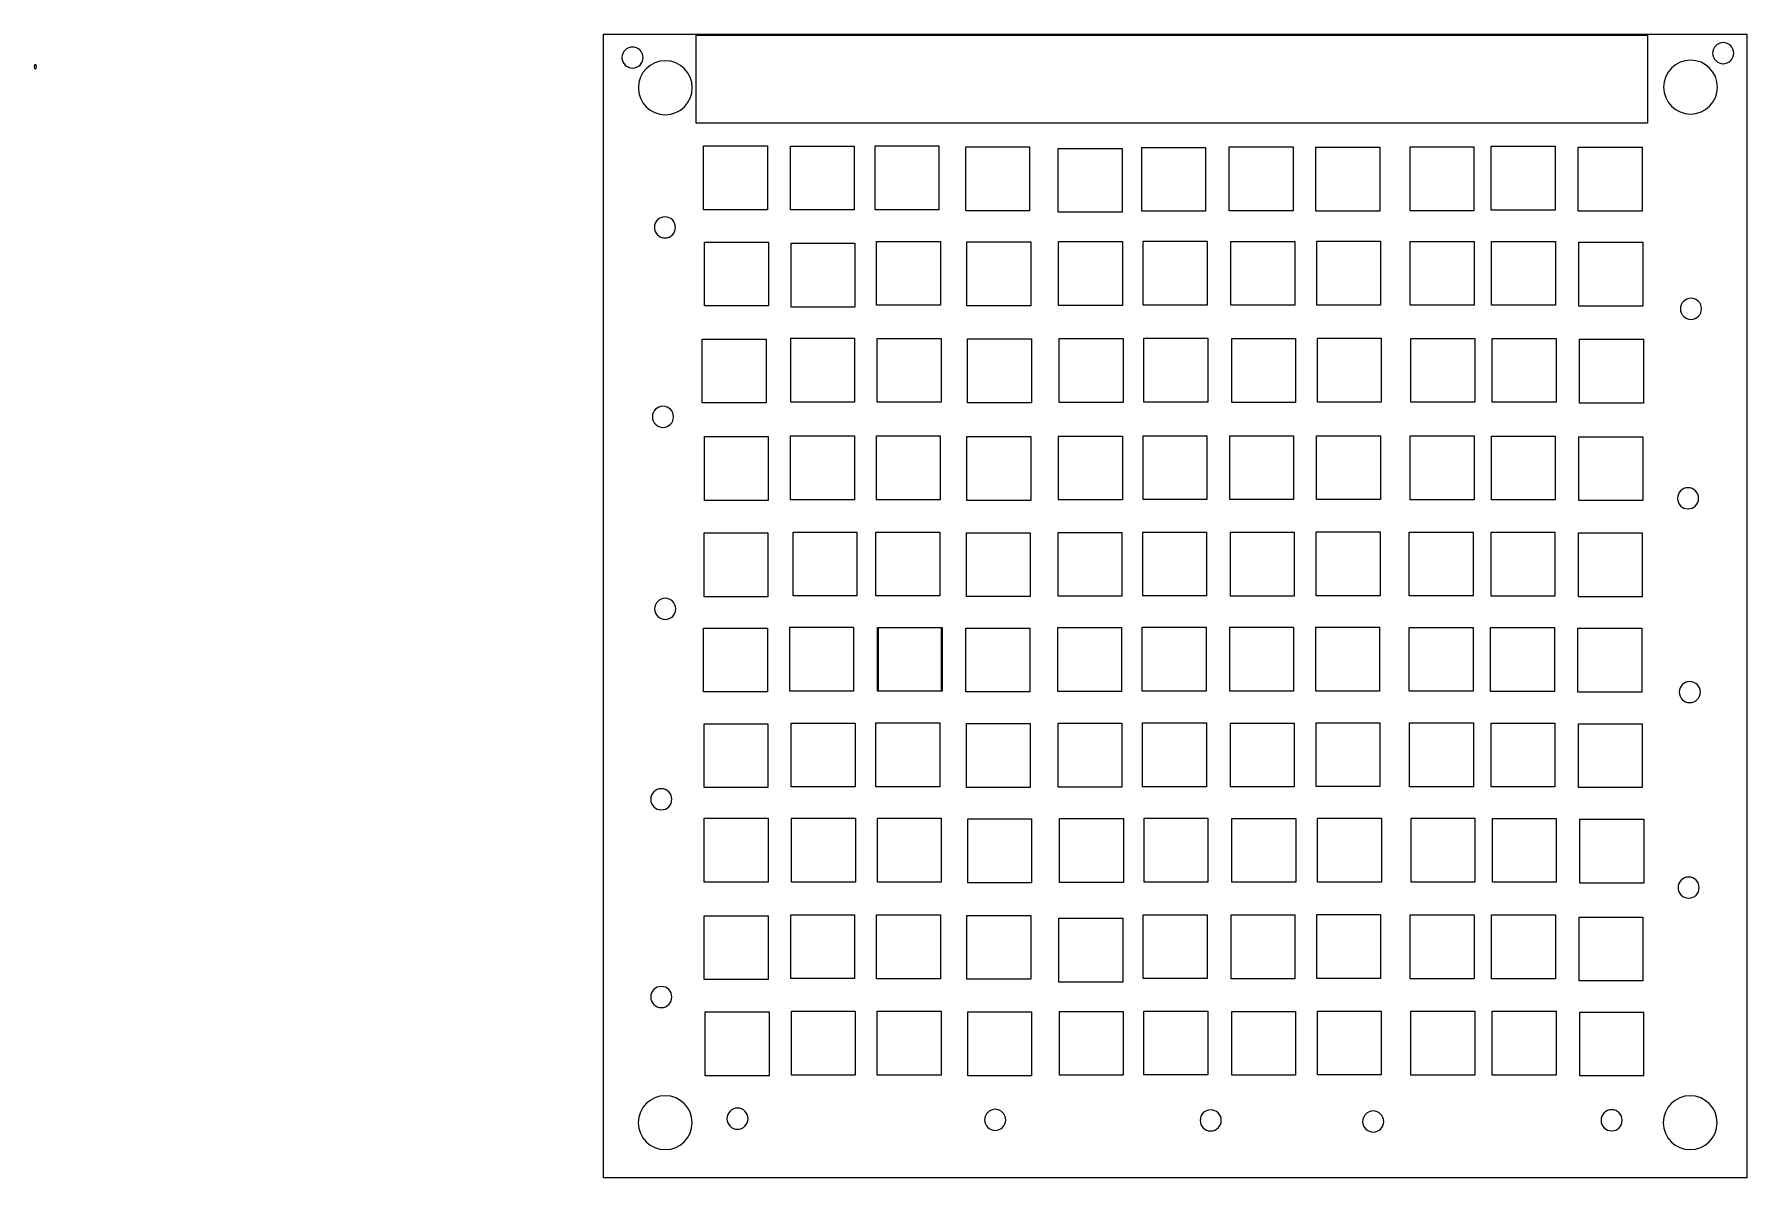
# Model space of a CAD drawing. Header units: millimetres. Extents: x -104 to 211, y -211 to -1.
import ezdxf

# ---------------------------------------------------------------- set-up
doc = ezdxf.new("R2010")
doc.units = ezdxf.units.MM
doc.layers.get('0').update_dxf_attribs({"linetype": 'CONTINUOUS'})

msp = doc.modelspace()

# ---------------------------------------------------------------- linework, layer by layer
for points in [[(0.56, -0.72), (210.56, -0.72), (210.56, -210.72), (0.56, -210.72)], [(17.56, -0.87), (192.32, -0.87), (192.32, -17.04), (17.56, -17.04)], [(18.95, -21.22), (30.68, -21.22), (30.68, -32.95), (18.95, -32.95)], [(34.89, -21.27), (46.62, -21.27), (46.62, -32.99), (34.89, -32.99)], [(50.45, -21.21), (62.18, -21.21), (62.18, -32.94), (50.45, -32.94)], [(67.09, -21.4), (78.82, -21.4), (78.82, -33.13), (67.09, -33.13)], [(84.08, -21.67), (95.81, -21.67), (95.81, -33.4), (84.08, -33.4)], [(99.44, -21.49), (111.16, -21.49), (111.16, -33.22), (99.44, -33.22)], [(115.49, -21.42), (127.22, -21.42), (127.22, -33.15), (115.49, -33.15)], [(131.42, -21.47), (143.14, -21.47), (143.14, -33.2), (131.42, -33.2)], [(148.71, -21.41), (160.44, -21.41), (160.44, -33.14), (148.71, -33.14)], [(163.61, -21.28), (175.34, -21.28), (175.34, -33), (163.61, -33)], [(179.62, -21.47), (191.35, -21.47), (191.35, -33.19), (179.62, -33.19)], [(19.13, -38.88), (30.86, -38.88), (30.86, -50.61), (19.13, -50.61)], [(35.01, -39.09), (46.74, -39.09), (46.74, -50.81), (35.01, -50.81)], [(50.71, -38.75), (62.44, -38.75), (62.44, -50.48), (50.71, -50.48)], [(67.32, -38.87), (79.05, -38.87), (79.05, -50.59), (67.32, -50.59)], [(84.17, -38.79), (95.9, -38.79), (95.9, -50.52), (84.17, -50.52)], [(99.7, -38.73), (111.42, -38.73), (111.42, -50.46), (99.7, -50.46)], [(115.82, -38.78), (127.55, -38.78), (127.55, -50.5), (115.82, -50.5)], [(131.57, -38.72), (143.29, -38.72), (143.29, -50.45), (131.57, -50.45)], [(148.75, -38.75), (160.47, -38.75), (160.47, -50.48), (148.75, -50.48)], [(163.68, -38.77), (175.41, -38.77), (175.41, -50.5), (163.68, -50.5)], [(179.74, -38.91), (191.46, -38.91), (191.46, -50.63), (179.74, -50.63)], [(34.95, -56.56), (46.68, -56.56), (46.68, -68.29), (34.95, -68.29)], [(50.84, -56.57), (62.56, -56.57), (62.56, -68.3), (50.84, -68.3)], [(84.29, -56.61), (96.02, -56.61), (96.02, -68.34), (84.29, -68.34)], [(99.82, -56.55), (111.55, -56.55), (111.55, -68.28), (99.82, -68.28)], [(115.95, -56.6), (127.67, -56.6), (127.67, -68.32), (115.95, -68.32)], [(131.69, -56.54), (143.42, -56.54), (143.42, -68.27), (131.69, -68.27)], [(148.87, -56.57), (160.6, -56.57), (160.6, -68.3), (148.87, -68.3)], [(163.81, -56.59), (175.53, -56.59), (175.53, -68.31), (163.81, -68.31)], [(18.72, -56.7), (30.45, -56.7), (30.45, -68.42), (18.72, -68.42)], [(67.44, -56.68), (79.17, -56.68), (79.17, -68.41), (67.44, -68.41)], [(179.86, -56.73), (191.59, -56.73), (191.59, -68.45), (179.86, -68.45)], [(19.12, -74.62), (30.84, -74.62), (30.84, -86.34), (19.12, -86.34)], [(34.94, -74.47), (46.66, -74.47), (46.66, -86.2), (34.94, -86.2)], [(50.7, -74.49), (62.43, -74.49), (62.43, -86.21), (50.7, -86.21)], [(67.31, -74.6), (79.03, -74.6), (79.03, -86.33), (67.31, -86.33)], [(84.16, -74.53), (95.88, -74.53), (95.88, -86.25), (84.16, -86.25)], [(99.68, -74.47), (111.41, -74.47), (111.41, -86.19), (99.68, -86.19)], [(115.6, -74.46), (127.32, -74.46), (127.32, -86.18), (115.6, -86.18)], [(131.55, -74.46), (143.28, -74.46), (143.28, -86.18), (131.55, -86.18)], [(148.73, -74.49), (160.46, -74.49), (160.46, -86.22), (148.73, -86.22)], [(163.67, -74.5), (175.39, -74.5), (175.39, -86.23), (163.67, -86.23)], [(179.72, -74.64), (191.45, -74.64), (191.45, -86.37), (179.72, -86.37)], [(19.03, -92.28), (30.76, -92.28), (30.76, -104.01), (19.03, -104.01)], [(35.38, -92.13), (47.11, -92.13), (47.11, -103.86), (35.38, -103.86)], [(50.61, -92.15), (62.34, -92.15), (62.34, -103.88), (50.61, -103.88)], [(67.22, -92.26), (78.95, -92.26), (78.95, -103.99), (67.22, -103.99)], [(84.07, -92.19), (95.8, -92.19), (95.8, -103.92), (84.07, -103.92)], [(99.6, -92.13), (111.33, -92.13), (111.33, -103.86), (99.6, -103.86)], [(115.72, -92.18), (127.45, -92.18), (127.45, -103.9), (115.72, -103.9)], [(131.47, -92.12), (143.2, -92.12), (143.2, -103.85), (131.47, -103.85)], [(148.55, -92.15), (160.28, -92.15), (160.28, -103.88), (148.55, -103.88)], [(163.58, -92.17), (175.31, -92.17), (175.31, -103.9), (163.58, -103.9)], [(179.64, -92.31), (191.37, -92.31), (191.37, -104.03), (179.64, -104.03)], [(18.95, -109.77), (30.68, -109.77), (30.68, -121.5), (18.95, -121.5)], [(34.77, -109.63), (46.49, -109.63), (46.49, -121.36), (34.77, -121.36)], [(50.88, -109.65), (62.61, -109.65), (62.61, -121.38), (50.88, -121.38)], [(51.06, -109.65), (62.79, -109.65), (62.79, -121.37), (51.06, -121.37)], [(67.14, -109.76), (78.86, -109.76), (78.86, -121.49), (67.14, -121.49)], [(83.99, -109.69), (95.71, -109.69), (95.71, -121.41), (83.99, -121.41)], [(99.51, -109.63), (111.24, -109.63), (111.24, -121.35), (99.51, -121.35)], [(115.6, -109.63), (127.32, -109.63), (127.32, -121.36), (115.6, -121.36)], [(131.38, -109.62), (143.11, -109.62), (143.11, -121.34), (131.38, -121.34)], [(148.56, -109.65), (160.29, -109.65), (160.29, -121.38), (148.56, -121.38)], [(163.5, -109.66), (175.22, -109.66), (175.22, -121.39), (163.5, -121.39)], [(179.55, -109.8), (191.28, -109.8), (191.28, -121.53), (179.55, -121.53)], [(19.03, -127.33), (30.75, -127.33), (30.75, -139.05), (19.03, -139.05)], [(35.06, -127.23), (46.78, -127.23), (46.78, -138.95), (35.06, -138.95)], [(50.61, -127.2), (62.33, -127.2), (62.33, -138.92), (50.61, -138.92)], [(67.22, -127.31), (78.94, -127.31), (78.94, -139.04), (67.22, -139.04)], [(84.07, -127.24), (95.79, -127.24), (95.79, -138.96), (84.07, -138.96)], [(99.59, -127.18), (111.32, -127.18), (111.32, -138.9), (99.59, -138.9)], [(115.72, -127.22), (127.44, -127.22), (127.44, -138.95), (115.72, -138.95)], [(131.46, -127.17), (143.19, -127.17), (143.19, -138.89), (131.46, -138.89)], [(148.64, -127.2), (160.37, -127.2), (160.37, -138.93), (148.64, -138.93)], [(163.58, -127.22), (175.3, -127.22), (175.3, -138.94), (163.58, -138.94)], [(179.63, -127.35), (191.36, -127.35), (191.36, -139.08), (179.63, -139.08)], [(131.73, -144.68), (143.46, -144.68), (143.46, -156.41), (131.73, -156.41)], [(19.07, -144.71), (30.8, -144.71), (30.8, -156.44), (19.07, -156.44)], [(35.11, -144.69), (46.84, -144.69), (46.84, -156.42), (35.11, -156.42)], [(50.88, -144.71), (62.6, -144.71), (62.6, -156.44), (50.88, -156.44)], [(67.49, -144.82), (79.21, -144.82), (79.21, -156.55), (67.49, -156.55)], [(84.34, -144.75), (96.06, -144.75), (96.06, -156.48), (84.34, -156.48)], [(99.86, -144.69), (111.59, -144.69), (111.59, -156.42), (99.86, -156.42)], [(115.99, -144.74), (127.71, -144.74), (127.71, -156.46), (115.99, -156.46)], [(148.91, -144.71), (160.64, -144.71), (160.64, -156.44), (148.91, -156.44)], [(163.85, -144.73), (175.57, -144.73), (175.57, -156.46), (163.85, -156.46)], [(179.9, -144.87), (191.63, -144.87), (191.63, -156.59), (179.9, -156.59)], [(19.08, -162.6), (30.81, -162.6), (30.81, -174.33), (19.08, -174.33)], [(34.95, -162.41), (46.68, -162.41), (46.68, -174.14), (34.95, -174.14)], [(50.72, -162.43), (62.45, -162.43), (62.45, -174.16), (50.72, -174.16)], [(67.33, -162.54), (79.05, -162.54), (79.05, -174.27), (67.33, -174.27)], [(84.22, -163.06), (95.94, -163.06), (95.94, -174.78), (84.22, -174.78)], [(99.7, -162.41), (111.43, -162.41), (111.43, -174.14), (99.7, -174.14)], [(115.83, -162.46), (127.55, -162.46), (127.55, -174.18), (115.83, -174.18)], [(131.57, -162.4), (143.3, -162.4), (143.3, -174.13), (131.57, -174.13)], [(148.75, -162.43), (160.48, -162.43), (160.48, -174.16), (148.75, -174.16)], [(163.69, -162.45), (175.41, -162.45), (175.41, -174.17), (163.69, -174.17)], [(179.76, -162.85), (191.48, -162.85), (191.48, -174.58), (179.76, -174.58)], [(19.27, -180.26), (30.99, -180.26), (30.99, -191.99), (19.27, -191.99)], [(35.08, -180.12), (46.81, -180.12), (46.81, -191.85), (35.08, -191.85)], [(50.85, -180.13), (62.57, -180.13), (62.57, -191.86), (50.85, -191.86)], [(67.46, -180.25), (79.18, -180.25), (79.18, -191.98), (67.46, -191.98)], [(84.31, -180.18), (96.03, -180.18), (96.03, -191.9), (84.31, -191.9)], [(99.83, -180.12), (111.56, -180.12), (111.56, -191.84), (99.83, -191.84)], [(115.96, -180.16), (127.68, -180.16), (127.68, -191.89), (115.96, -191.89)], [(131.7, -180.11), (143.43, -180.11), (143.43, -191.83), (131.7, -191.83)], [(148.88, -180.14), (160.61, -180.14), (160.61, -191.87), (148.88, -191.87)], [(163.82, -180.15), (175.54, -180.15), (175.54, -191.88), (163.82, -191.88)], [(179.87, -180.29), (191.6, -180.29), (191.6, -192.02), (179.87, -192.02)]]:
    msp.add_lwpolyline(points, close=True)
at = {"extrusion": (0, 0, -1)}
for centre in [(-11.92, -10.54), (-200.23, -10.43), (-11.91, -200.61), (-200.17, -200.61)]:
    msp.add_circle(centre, 4.95, dxfattribs=at)
for centre, major_axis, ratio in [((5.9, -5), (0, -1.94), 1), ((206.23, -4.19), (0, -1.94), 1), ((-103.78, -6.68), (0, -0.39), 0.541896), ((11.85, -36.19), (0, -1.94), 1), ((200.31, -51.15), (0, -1.94), 1), ((11.49, -70.97), (0, -1.94), 1), ((199.78, -85.94), (0, -1.94), 1), ((11.9, -106.25), (0, -1.94), 1), ((200.09, -121.53), (0, -1.94), 1), ((11.18, -141.22), (0, -1.94), 1), ((199.88, -157.43), (0, -1.94), 1), ((11.18, -177.53), (0, -1.94), 1), ((25.18, -199.87), (0, -1.94), 1), ((72.51, -200.09), (0, -1.94), 1), ((112.1, -200.19), (0, -1.94), 1), ((141.94, -200.4), (0, -1.94), 1), ((185.74, -200.17), (0, -1.94), 1)]:
    msp.add_ellipse(centre, major_axis=major_axis, ratio=ratio, start_param=-1.570796, end_param=4.712389)

doc.saveas('drawing.dxf')
